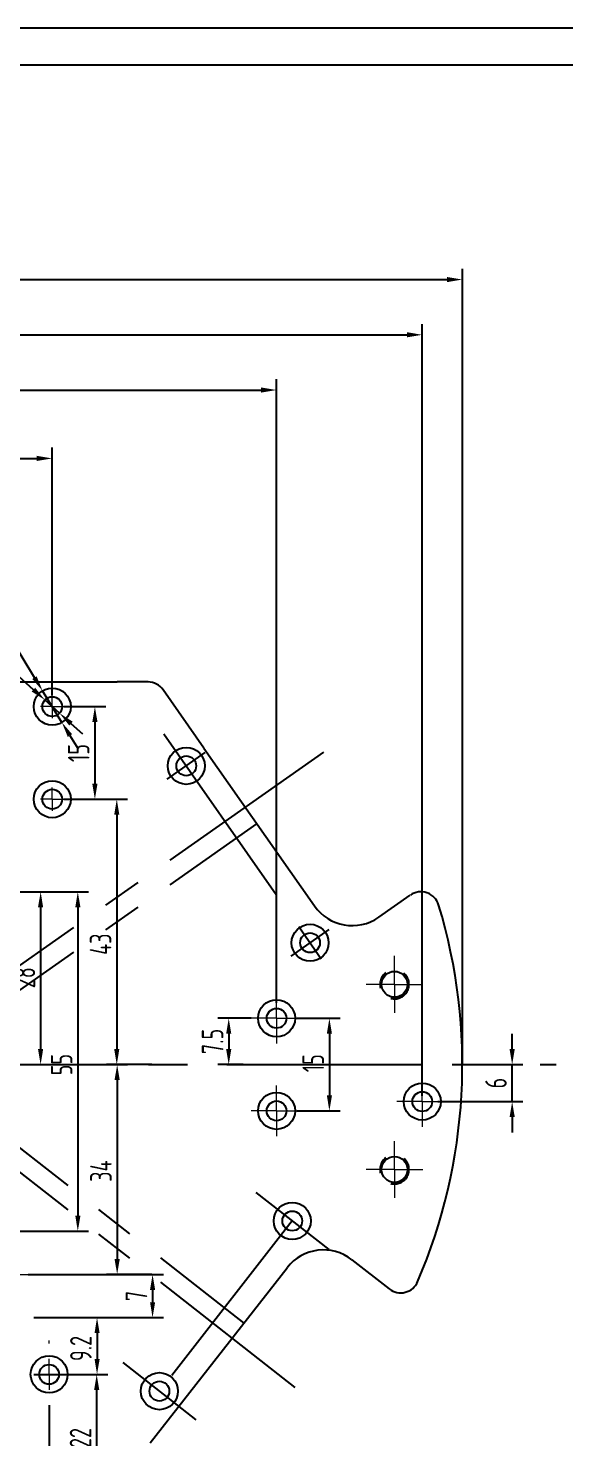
# Model space of a CAD drawing. Header units: millimetres. Extents: x 2655 to 4125, y 1630 to 1991.
# Drawn here: x 3777.1 to 3864.1, y 1762.4 to 1990.9 of the extents above; entities that cross this region are included whole.
import ezdxf

# ---------------------------------------------------------------- set-up
doc = ezdxf.new("R2010")
doc.units = ezdxf.units.MM
doc.linetypes.add('CENTER', pattern=[50.8, 31.75, -6.35, 6.35, -6.35])
doc.linetypes.add('HIDDEN', pattern=[9.525, 6.35, -3.175])
for name, color, linetype in [('3中心线层', 1, 'CENTER'), ('41', 3, 'Continuous'), ('7标注层', 4, 'Continuous'), ('图框_外框线', 7, 'Continuous')]:
    doc.layers.add(name, color=color, linetype=linetype)
doc.styles.add('PC_TEXTSTYLE', font='gbenor.shx', dxfattribs={"width": 0.8, "bigfont": 'gbcbig.shx'})
doc.dimstyles.new('GB-35', dxfattribs={"dimtxt": 3.5, "dimasz": 2.5, "dimexe": 1.75, "dimexo": 0, "dimgap": 0.875, "dimtad": 1, "dimdsep": 46, "dimtxsty": 'PC_TEXTSTYLE', "dimcen": -3.5, "dimadec": 0, "dimazin": 0, "dimtfac": 0.7, "dimtmove": 0, "dimatfit": 3, "dimfxl": 1, "dimtzin": 0, "dimarcsym": 0})

# ---------------------------------------------------------------- blocks, each defined once
blk = doc.blocks.new('SW_CENTERMARKSYMBOL_50')
at = {"color": 0, "linetype": 'Continuous', "lineweight": 0}
for p, q in [((-1.25, 0), (-1.875, 0)), ((0, 0), (-1.25, 0)), ((0, 1.25), (0, 1.875)), ((0, 0), (0, 1.25)), ((0, 0), (0, -1.25)), ((0, 0), (1.25, 0)), ((1.25, 0), (1.875, 0)), ((0, -1.25), (0, -1.875))]:
    blk.add_line(p, q, dxfattribs=at)
blk = doc.blocks.new('SW_CENTERMARKSYMBOL_51')
at = {"color": 0, "linetype": 'Continuous', "lineweight": 0}
for p, q in [((-1.25, 0), (-1.875, 0)), ((0, 0), (-1.25, 0)), ((0, 1.25), (0, 1.875)), ((0, 0), (0, 1.25)), ((0, 0), (0, -1.25)), ((0, 0), (1.25, 0)), ((1.25, 0), (1.875, 0)), ((0, -1.25), (0, -1.875))]:
    blk.add_line(p, q, dxfattribs=at)
blk = doc.blocks.new('SW_CENTERMARKSYMBOL_54')
at = {"color": 0, "linetype": 'Continuous', "lineweight": 0}
for p, q in [((0, 5), (0, 14.5)), ((0, 0), (0, 2.5)), ((-5, 0), (-14.5, 0)), ((0, 0), (-2.5, 0)), ((0, 0), (0, -2.5)), ((0, 0), (2.5, 0)), ((5, 0), (14.5, 0)), ((0, -5), (0, -14.5))]:
    blk.add_line(p, q, dxfattribs=at)
blk = doc.blocks.new('SW_CENTERMARKSYMBOL_58')
at = {"color": 0, "linetype": 'Continuous', "lineweight": 0}
for p, q in [((0, 2.5), (0, 4.1)), ((0, 0), (0, 2.5)), ((-2.5, 0), (-4.1, 0)), ((0, 0), (-2.5, 0)), ((0, 0), (0, -2.5)), ((0, 0), (2.5, 0)), ((2.5, 0), (4.1, 0)), ((0, -2.5), (0, -4.1))]:
    blk.add_line(p, q, dxfattribs=at)
blk = doc.blocks.new('SW_CENTERMARKSYMBOL_62')
at = {"color": 0, "linetype": 'Continuous', "lineweight": 0}
for p, q in [((0, 2.5), (0, 4.1)), ((0, 0), (0, 2.5)), ((-2.5, 0), (-4.1, 0)), ((0, 0), (-2.5, 0)), ((0, 0), (0, -2.5)), ((0, 0), (2.5, 0)), ((2.5, 0), (4.1, 0)), ((0, -2.5), (0, -4.1))]:
    blk.add_line(p, q, dxfattribs=at)
blk = doc.blocks.new('SW_CENTERMARKSYMBOL_64')
at = {"color": 0, "linetype": 'Continuous', "lineweight": 0}
for p, q in [((0, 2.5), (0, 4.1)), ((0, 0), (0, 2.5)), ((-2.5, 0), (-4.1, 0)), ((0, 0), (-2.5, 0)), ((0, 0), (0, -2.5)), ((0, 0), (2.5, 0)), ((2.5, 0), (4.1, 0)), ((0, -2.5), (0, -4.1))]:
    blk.add_line(p, q, dxfattribs=at)
blk = doc.blocks.new('SW_CENTERMARKSYMBOL_65')
at = {"color": 0, "linetype": 'Continuous', "lineweight": 0}
for p, q in [((0, 2.5), (0, 4.1)), ((0, 0), (0, 2.5)), ((-2.5, 0), (-4.1, 0)), ((0, 0), (-2.5, 0)), ((0, 0), (0, -2.5)), ((0, 0), (2.5, 0)), ((2.5, 0), (4.1, 0)), ((0, -2.5), (0, -4.1))]:
    blk.add_line(p, q, dxfattribs=at)
blk = doc.blocks.new('SW_CENTERMARKSYMBOL_71')
at = {"color": 0, "linetype": 'Continuous', "lineweight": 0}
for p, q in [((0, 5), (0, 5.5)), ((0, 0), (0, 2.5)), ((-5, 0), (-5.5, 0)), ((0, 0), (-2.5, 0)), ((0, 0), (0, -2.5)), ((0, 0), (2.5, 0)), ((5, 0), (5.5, 0)), ((0, -5), (0, -5.5))]:
    blk.add_line(p, q, dxfattribs=at)
blk = doc.blocks.new('SW_CENTERMARKSYMBOL_74')
at = {"color": 0, "linetype": 'Continuous', "lineweight": 0}
for p, q in [((0, 2.5), (0, 4.6)), ((0, 0), (0, 2.5)), ((-2.5, 0), (-4.6, 0)), ((0, 0), (-2.5, 0)), ((0, 0), (0, -2.5)), ((0, 0), (2.5, 0)), ((2.5, 0), (4.6, 0)), ((0, -2.5), (0, -4.6))]:
    blk.add_line(p, q, dxfattribs=at)
blk = doc.blocks.new('SW_CENTERMARKSYMBOL_75')
at = {"color": 0, "linetype": 'Continuous', "lineweight": 0}
for p, q in [((0, 2.5), (0, 4.6)), ((0, 0), (0, 2.5)), ((-2.5, 0), (-4.6, 0)), ((0, 0), (-2.5, 0)), ((0, 0), (0, -2.5)), ((0, 0), (2.5, 0)), ((2.5, 0), (4.6, 0)), ((0, -2.5), (0, -4.6))]:
    blk.add_line(p, q, dxfattribs=at)
blk = doc.blocks.new('*D306')
at = {"layer": '7标注层', "color": 0, "lineweight": -2, "transparency": 16777216}
for p, q in [((3669.45, 1822.92), (3669.45, 1951.87)), ((3847.45, 1822.92), (3847.45, 1951.87)), ((3671.95, 1950.12), (3844.95, 1950.12))]:
    blk.add_line(p, q, dxfattribs=at)
at = {"layer": '7标注层', "color": 0, "transparency": 16777216}
for points in [[(3671.95, 1950.54), (3671.95, 1949.7), (3669.45, 1950.12)], [(3844.95, 1950.54), (3844.95, 1949.7), (3847.45, 1950.12)]]:
    blk.add_solid(points, dxfattribs=at)
at = {"layer": 'Defpoints', "color": 0, "transparency": 16777216}
for p in [(3847.45, 1950.12), (3669.45, 1822.92), (3847.45, 1822.92)]:
    blk.add_point(p, dxfattribs=at)
at = {"layer": '7标注层', "color": 0, "lineweight": 25, "transparency": 16777216, "insert": (3758.45, 1953.34), "char_height": 3.5, "attachment_point": 5, "style": 'PC_TEXTSTYLE'}
blk.add_mtext('{%%c178}{}{\\H0.7143x;\\S 0^ -0.1;}', dxfattribs=at)
blk = doc.blocks.new('*D307')
at = {"layer": '7标注层', "color": 0, "lineweight": -2, "transparency": 16777216}
for p, q in [((3675.95, 1817.84), (3675.95, 1942.92)), ((3840.95, 1817.84), (3840.95, 1942.92)), ((3678.45, 1941.17), (3838.45, 1941.17))]:
    blk.add_line(p, q, dxfattribs=at)
at = {"layer": '7标注层', "color": 0, "transparency": 16777216}
for points in [[(3678.45, 1941.59), (3678.45, 1940.76), (3675.95, 1941.17)], [(3838.45, 1941.59), (3838.45, 1940.76), (3840.95, 1941.17)]]:
    blk.add_solid(points, dxfattribs=at)
at = {"layer": 'Defpoints', "color": 0, "transparency": 16777216}
for p in [(3840.95, 1941.17), (3675.95, 1817.84), (3840.95, 1817.84)]:
    blk.add_point(p, dxfattribs=at)
at = {"layer": '7标注层', "color": 0, "lineweight": 25, "transparency": 16777216, "insert": (3759, 1943.8), "char_height": 3.5, "attachment_point": 5, "style": 'PC_TEXTSTYLE'}
blk.add_mtext('165', dxfattribs=at)
blk = doc.blocks.new('*D340')
at = {"layer": '7标注层', "color": 0, "lineweight": -2, "transparency": 16777216}
for p, q in [((3699.58, 1835.42), (3699.58, 1933.97)), ((3817.33, 1832.92), (3817.33, 1933.97)), ((3702.08, 1932.22), (3814.83, 1932.22))]:
    blk.add_line(p, q, dxfattribs=at)
at = {"layer": '7标注层', "color": 0, "transparency": 16777216}
for points in [[(3702.08, 1932.64), (3702.08, 1931.81), (3699.58, 1932.22)], [(3814.83, 1932.64), (3814.83, 1931.81), (3817.33, 1932.22)]]:
    blk.add_solid(points, dxfattribs=at)
at = {"layer": 'Defpoints', "color": 0, "transparency": 16777216}
for p in [(3817.33, 1932.22), (3699.58, 1835.42), (3817.33, 1832.92)]:
    blk.add_point(p, dxfattribs=at)
at = {"layer": '7标注层', "color": 0, "lineweight": 25, "transparency": 16777216, "insert": (3758.45, 1935.44), "char_height": 3.5, "attachment_point": 5, "style": 'PC_TEXTSTYLE'}
blk.add_mtext('{117.8}{}{\\H0.7143x;\\S 0^ -0.1;}', dxfattribs=at)
blk = doc.blocks.new('*D341')
at = {"layer": '7标注层', "color": 0, "lineweight": -2, "transparency": 16777216}
for p, q in [((3735.95, 1895.42), (3735.95, 1922.89)), ((3738.45, 1921.14), (3778.45, 1921.14)), ((3780.95, 1882.8), (3780.95, 1922.89))]:
    blk.add_line(p, q, dxfattribs=at)
at = {"layer": '7标注层', "color": 0, "transparency": 16777216}
for points in [[(3738.45, 1921.56), (3738.45, 1920.73), (3735.95, 1921.14)], [(3778.45, 1921.56), (3778.45, 1920.73), (3780.95, 1921.14)]]:
    blk.add_solid(points, dxfattribs=at)
at = {"layer": 'Defpoints', "color": 0, "transparency": 16777216}
for p in [(3780.95, 1921.14), (3735.95, 1895.42), (3780.95, 1882.8)]:
    blk.add_point(p, dxfattribs=at)
at = {"layer": '7标注层', "color": 0, "lineweight": 25, "transparency": 16777216, "insert": (3758.21, 1923.77), "char_height": 3.5, "attachment_point": 5, "style": 'PC_TEXTSTYLE'}
blk.add_mtext('45', dxfattribs=at)
blk = doc.blocks.new('*D342')
at = {"layer": '7标注层', "color": 0, "lineweight": -2, "transparency": 16777216}
for p, q in [((3782.83, 1880.92), (3789.62, 1880.92)), ((3787.87, 1878.42), (3787.87, 1868.42)), ((3782.83, 1865.92), (3789.62, 1865.92))]:
    blk.add_line(p, q, dxfattribs=at)
at = {"layer": '7标注层', "color": 0, "transparency": 16777216}
for points in [[(3787.45, 1878.42), (3788.29, 1878.42), (3787.87, 1880.92)], [(3787.45, 1868.42), (3788.29, 1868.42), (3787.87, 1865.92)]]:
    blk.add_solid(points, dxfattribs=at)
at = {"layer": 'Defpoints', "color": 0, "transparency": 16777216}
for p in [(3782.83, 1880.92), (3782.83, 1865.92), (3787.87, 1865.92)]:
    blk.add_point(p, dxfattribs=at)
at = {"layer": '7标注层', "color": 0, "lineweight": 25, "transparency": 16777216, "insert": (3785.24, 1873.4), "char_height": 3.5, "attachment_point": 5, "rotation": 90, "style": 'PC_TEXTSTYLE'}
blk.add_mtext('15', dxfattribs=at)
blk = doc.blocks.new('*D344')
at = {"layer": '7标注层', "color": 0, "lineweight": -2, "transparency": 16777216}
for p, q in [((3820.63, 1830.42), (3827.64, 1830.42)), ((3825.89, 1827.92), (3825.89, 1817.92)), ((3820.63, 1815.42), (3827.64, 1815.42))]:
    blk.add_line(p, q, dxfattribs=at)
at = {"layer": '7标注层', "color": 0, "transparency": 16777216}
for points in [[(3825.48, 1827.92), (3826.31, 1827.92), (3825.89, 1830.42)], [(3825.48, 1817.92), (3826.31, 1817.92), (3825.89, 1815.42)]]:
    blk.add_solid(points, dxfattribs=at)
at = {"layer": 'Defpoints', "color": 0, "transparency": 16777216}
for p in [(3820.63, 1830.42), (3820.63, 1815.42), (3825.89, 1815.42)]:
    blk.add_point(p, dxfattribs=at)
at = {"layer": '7标注层', "color": 0, "lineweight": 25, "transparency": 16777216, "insert": (3823.27, 1823.15), "char_height": 3.5, "attachment_point": 5, "rotation": 90, "style": 'PC_TEXTSTYLE'}
blk.add_mtext('15', dxfattribs=at)
blk = doc.blocks.new('*D345')
at = {"layer": '7标注层', "color": 0, "lineweight": -2, "transparency": 16777216}
for p, q in [((3855.53, 1825.42), (3855.53, 1827.92)), ((3845.8, 1822.92), (3857.28, 1822.92)), ((3855.53, 1816.92), (3855.53, 1822.92)), ((3843.45, 1816.92), (3857.28, 1816.92)), ((3855.53, 1814.42), (3855.53, 1811.92))]:
    blk.add_line(p, q, dxfattribs=at)
at = {"layer": '7标注层', "color": 0, "transparency": 16777216}
for points in [[(3855.11, 1825.42), (3855.95, 1825.42), (3855.53, 1822.92)], [(3855.11, 1814.42), (3855.95, 1814.42), (3855.53, 1816.92)]]:
    blk.add_solid(points, dxfattribs=at)
at = {"layer": 'Defpoints', "color": 0, "transparency": 16777216}
for p in [(3845.8, 1822.92), (3855.53, 1822.92), (3843.45, 1816.92)]:
    blk.add_point(p, dxfattribs=at)
at = {"layer": '7标注层', "color": 0, "lineweight": 25, "transparency": 16777216, "insert": (3852.9, 1819.92), "char_height": 3.5, "attachment_point": 5, "rotation": 90, "style": 'PC_TEXTSTYLE'}
blk.add_mtext('6', dxfattribs=at)
blk = doc.blocks.new('*D308')
at = {"layer": '7标注层', "color": 0, "lineweight": -2, "transparency": 16777216}
for p, q in [((3789.15, 1865.92), (3793.17, 1865.92)), ((3791.42, 1863.42), (3791.42, 1825.42)), ((3789.15, 1822.92), (3793.17, 1822.92))]:
    blk.add_line(p, q, dxfattribs=at)
at = {"layer": '7标注层', "color": 0, "transparency": 16777216}
for points in [[(3791, 1863.42), (3791.83, 1863.42), (3791.42, 1865.92)], [(3791, 1825.42), (3791.83, 1825.42), (3791.42, 1822.92)]]:
    blk.add_solid(points, dxfattribs=at)
at = {"layer": 'Defpoints', "color": 0, "transparency": 16777216}
for p in [(3789.15, 1865.92), (3789.15, 1822.92), (3791.42, 1822.92)]:
    blk.add_point(p, dxfattribs=at)
at = {"layer": '7标注层', "color": 0, "lineweight": 25, "transparency": 16777216, "insert": (3788.79, 1842.43), "char_height": 3.5, "attachment_point": 5, "rotation": 90, "style": 'PC_TEXTSTYLE'}
blk.add_mtext('43', dxfattribs=at)
blk = doc.blocks.new('*D346')
at = {"layer": '7标注层', "color": 0, "lineweight": -2, "transparency": 16777216}
for p, q in [((3770.55, 1850.92), (3780.82, 1850.92)), ((3779.07, 1848.42), (3779.07, 1825.42)), ((3770.45, 1822.92), (3780.82, 1822.92))]:
    blk.add_line(p, q, dxfattribs=at)
at = {"layer": '7标注层', "color": 0, "transparency": 16777216}
for points in [[(3778.65, 1848.42), (3779.48, 1848.42), (3779.07, 1850.92)], [(3778.65, 1825.42), (3779.48, 1825.42), (3779.07, 1822.92)]]:
    blk.add_solid(points, dxfattribs=at)
at = {"layer": 'Defpoints', "color": 0, "transparency": 16777216}
for p in [(3770.55, 1850.92), (3770.45, 1822.92), (3779.07, 1822.92)]:
    blk.add_point(p, dxfattribs=at)
at = {"layer": '7标注层', "color": 0, "lineweight": 25, "transparency": 16777216, "insert": (3776.44, 1836.99), "char_height": 3.5, "attachment_point": 5, "rotation": 90, "style": 'PC_TEXTSTYLE'}
blk.add_mtext('28', dxfattribs=at)
blk = doc.blocks.new('*D347')
at = {"layer": '7标注层', "color": 0, "lineweight": -2, "transparency": 16777216}
for p, q in [((3762.35, 1850.92), (3786.85, 1850.92)), ((3785.1, 1848.42), (3785.1, 1798.42)), ((3762.35, 1795.92), (3786.85, 1795.92))]:
    blk.add_line(p, q, dxfattribs=at)
at = {"layer": '7标注层', "color": 0, "transparency": 16777216}
for points in [[(3784.69, 1848.42), (3785.52, 1848.42), (3785.1, 1850.92)], [(3784.69, 1798.42), (3785.52, 1798.42), (3785.1, 1795.92)]]:
    blk.add_solid(points, dxfattribs=at)
at = {"layer": 'Defpoints', "color": 0, "transparency": 16777216}
for p in [(3762.35, 1850.92), (3762.35, 1795.92), (3785.1, 1795.92)]:
    blk.add_point(p, dxfattribs=at)
at = {"layer": '7标注层', "color": 0, "lineweight": 25, "transparency": 16777216, "insert": (3782.48, 1822.92), "char_height": 3.5, "attachment_point": 5, "rotation": 90, "style": 'PC_TEXTSTYLE'}
blk.add_mtext('55', dxfattribs=at)
blk = doc.blocks.new('*D313')
at = {"layer": '7标注层', "color": 0, "lineweight": -2, "transparency": 16777216}
for p, q in [((3813.23, 1830.42), (3807.82, 1830.42)), ((3809.57, 1827.92), (3809.57, 1825.42)), ((3811.9, 1822.92), (3807.82, 1822.92))]:
    blk.add_line(p, q, dxfattribs=at)
at = {"layer": '7标注层', "color": 0, "transparency": 16777216}
for points in [[(3809.15, 1827.92), (3809.99, 1827.92), (3809.57, 1830.42)], [(3809.15, 1825.42), (3809.99, 1825.42), (3809.57, 1822.92)]]:
    blk.add_solid(points, dxfattribs=at)
at = {"layer": 'Defpoints', "color": 0, "transparency": 16777216}
for p in [(3813.23, 1830.42), (3809.57, 1822.92), (3811.9, 1822.92)]:
    blk.add_point(p, dxfattribs=at)
at = {"layer": '7标注层', "color": 0, "lineweight": 25, "transparency": 16777216, "insert": (3806.95, 1826.67), "char_height": 3.5, "attachment_point": 5, "rotation": 90, "style": 'PC_TEXTSTYLE'}
blk.add_mtext('7.5', dxfattribs=at)
blk = doc.blocks.new('*D314')
at = {"layer": '7标注层', "color": 0, "lineweight": -2, "transparency": 16777216}
for p, q in [((3747.47, 1894.97), (3765.42, 1894.97)), ((3765.42, 1894.97), (3777.91, 1883.67)), ((3782.14, 1879.85), (3779.76, 1882)), ((3783.99, 1878.17), (3785.85, 1876.5))]:
    blk.add_line(p, q, dxfattribs=at)
at = {"layer": '7标注层', "color": 0, "transparency": 16777216}
for points in [[(3778.19, 1883.98), (3777.63, 1883.36), (3779.76, 1882)], [(3784.27, 1878.48), (3783.71, 1877.86), (3782.14, 1879.85)]]:
    blk.add_solid(points, dxfattribs=at)
at = {"layer": 'Defpoints', "color": 0, "transparency": 16777216}
for p in [(3779.76, 1882), (3782.14, 1879.85)]:
    blk.add_point(p, dxfattribs=at)
at = {"layer": '7标注层', "color": 0, "lineweight": 25, "transparency": 16777216, "insert": (3754.82, 1897.71), "char_height": 3.5, "attachment_point": 5, "style": 'PC_TEXTSTYLE'}
blk.add_mtext('{30-∅3.2通孔}{}{}', dxfattribs=at)
blk = doc.blocks.new('*D315')
at = {"layer": '7标注层', "color": 0, "lineweight": -2, "transparency": 16777216}
for p, q in [((3749.87, 1901.43), (3768.39, 1901.43)), ((3768.39, 1901.43), (3778.08, 1885.61)), ((3782.52, 1878.36), (3779.38, 1883.48)), ((3783.82, 1876.23), (3785.13, 1874.1))]:
    blk.add_line(p, q, dxfattribs=at)
at = {"layer": '7标注层', "color": 0, "transparency": 16777216}
for points in [[(3778.43, 1885.83), (3777.72, 1885.4), (3779.38, 1883.48)], [(3784.18, 1876.45), (3783.47, 1876.02), (3782.52, 1878.36)]]:
    blk.add_solid(points, dxfattribs=at)
at = {"layer": 'Defpoints', "color": 0, "transparency": 16777216}
for p in [(3779.38, 1883.48), (3782.52, 1878.36)]:
    blk.add_point(p, dxfattribs=at)
at = {"layer": '7标注层', "color": 0, "lineweight": 25, "transparency": 16777216, "insert": (3757.12, 1904.78), "char_height": 3.5, "attachment_point": 5, "style": 'PC_TEXTSTYLE'}
blk.add_mtext('{沉孔∅6深3}{}{\\H0.7143x;\\S+0.1^  0;}', dxfattribs=at)
blk = doc.blocks.new('*D317')
at = {"layer": '7标注层', "color": 0, "lineweight": -2, "transparency": 16777216}
for p, q in [((3777.05, 1788.92), (3798.97, 1788.92)), ((3797.22, 1786.42), (3797.22, 1784.42)), ((3787.45, 1781.92), (3798.97, 1781.92))]:
    blk.add_line(p, q, dxfattribs=at)
at = {"layer": '7标注层', "color": 0, "transparency": 16777216}
for points in [[(3796.81, 1786.42), (3797.64, 1786.42), (3797.22, 1788.92)], [(3796.81, 1784.42), (3797.64, 1784.42), (3797.22, 1781.92)]]:
    blk.add_solid(points, dxfattribs=at)
at = {"layer": 'Defpoints', "color": 0, "transparency": 16777216}
for p in [(3777.05, 1788.92), (3787.45, 1781.92), (3797.22, 1781.92)]:
    blk.add_point(p, dxfattribs=at)
at = {"layer": '7标注层', "color": 0, "lineweight": 25, "transparency": 16777216, "insert": (3794.6, 1785.42), "char_height": 3.5, "attachment_point": 5, "rotation": 90, "style": 'PC_TEXTSTYLE'}
blk.add_mtext('7', dxfattribs=at)
blk = doc.blocks.new('*D318')
at = {"layer": '7标注层', "color": 0, "lineweight": -2, "transparency": 16777216}
for p, q in [((3777.95, 1781.92), (3789.97, 1781.92)), ((3788.22, 1779.42), (3788.22, 1775.22)), ((3777.95, 1772.72), (3789.97, 1772.72))]:
    blk.add_line(p, q, dxfattribs=at)
at = {"layer": '7标注层', "color": 0, "transparency": 16777216}
for points in [[(3787.81, 1779.42), (3788.64, 1779.42), (3788.22, 1781.92)], [(3787.81, 1775.22), (3788.64, 1775.22), (3788.22, 1772.72)]]:
    blk.add_solid(points, dxfattribs=at)
at = {"layer": 'Defpoints', "color": 0, "transparency": 16777216}
for p in [(3777.95, 1781.92), (3777.95, 1772.72), (3788.22, 1772.72)]:
    blk.add_point(p, dxfattribs=at)
at = {"layer": '7标注层', "color": 0, "lineweight": 25, "transparency": 16777216, "insert": (3785.6, 1776.92), "char_height": 3.5, "attachment_point": 5, "rotation": 90, "style": 'PC_TEXTSTYLE'}
blk.add_mtext('9.2', dxfattribs=at)
blk = doc.blocks.new('*D319')
at = {"layer": '7标注层', "color": 0, "lineweight": -2, "transparency": 16777216}
for p, q in [((3785.7, 1772.72), (3789.91, 1772.72)), ((3788.16, 1753.22), (3788.16, 1770.22)), ((3785.7, 1750.72), (3789.91, 1750.72))]:
    blk.add_line(p, q, dxfattribs=at)
at = {"layer": '7标注层', "color": 0, "transparency": 16777216}
for points in [[(3787.75, 1770.22), (3788.58, 1770.22), (3788.16, 1772.72)], [(3787.75, 1753.22), (3788.58, 1753.22), (3788.16, 1750.72)]]:
    blk.add_solid(points, dxfattribs=at)
at = {"layer": 'Defpoints', "color": 0, "transparency": 16777216}
for p in [(3785.7, 1772.72), (3788.16, 1772.72), (3785.7, 1750.72)]:
    blk.add_point(p, dxfattribs=at)
at = {"layer": '7标注层', "color": 0, "lineweight": 25, "transparency": 16777216, "insert": (3785.54, 1762.41), "char_height": 3.5, "attachment_point": 5, "rotation": 90, "style": 'PC_TEXTSTYLE'}
blk.add_mtext('22', dxfattribs=at)
blk = doc.blocks.new('*D296')
at = {"layer": '7标注层', "color": 0, "lineweight": -2, "transparency": 16777216}
for p, q in [((3797.11, 1822.92), (3789.73, 1822.92)), ((3791.48, 1820.42), (3791.48, 1791.42)), ((3797.11, 1788.92), (3789.73, 1788.92))]:
    blk.add_line(p, q, dxfattribs=at)
at = {"layer": '7标注层', "color": 0, "transparency": 16777216}
for points in [[(3791.06, 1820.42), (3791.9, 1820.42), (3791.48, 1822.92)], [(3791.06, 1791.42), (3791.9, 1791.42), (3791.48, 1788.92)]]:
    blk.add_solid(points, dxfattribs=at)
at = {"layer": 'Defpoints', "color": 0, "transparency": 16777216}
for p in [(3797.11, 1822.92), (3791.48, 1788.92), (3797.11, 1788.92)]:
    blk.add_point(p, dxfattribs=at)
at = {"layer": '7标注层', "color": 0, "lineweight": 25, "transparency": 16777216, "insert": (3788.85, 1805.66), "char_height": 3.5, "attachment_point": 5, "rotation": 90, "style": 'PC_TEXTSTYLE'}
blk.add_mtext('34', dxfattribs=at)

msp = doc.modelspace()

# ---------------------------------------------------------------- linework, layer by layer
at = {"color": 7, "linetype": 'Continuous', "lineweight": 25}
for p, q in [((3725.399, 1884.923), (3791.501, 1884.923)), ((3805.55, 1874.212), (3823.458, 1848.637)), ((3833.903, 1846.795), (3839.017, 1850.375)), ((3829.549, 1791.293), (3835.6, 1786.565)), ((3796.858, 1761.632), (3819.021, 1790))]:
    msp.add_line(p, q, dxfattribs=at)
for centre, radius in [((3780.95, 1880.923), 3), ((3780.95, 1880.923), 1.6), ((3802.687, 1871.326), 3), ((3802.687, 1871.326), 1.6), ((3780.95, 1865.923), 3), ((3780.95, 1865.923), 1.6), ((3822.762, 1842.656), 3), ((3822.762, 1842.656), 1.6), ((3836.45, 1835.923), 2.1), ((3817.325, 1830.423), 3), ((3817.325, 1830.423), 1.6), ((3817.325, 1815.423), 3), ((3840.95, 1816.923), 3), ((3840.95, 1816.923), 1.6), ((3817.325, 1815.423), 1.6), ((3836.45, 1805.923), 2.1), ((3819.871, 1797.585), 3), ((3819.871, 1797.585), 1.6), ((3780.45, 1772.723), 3), ((3780.45, 1772.723), 1.6), ((3798.323, 1770.004), 3), ((3798.323, 1770.004), 1.6)]:
    msp.add_circle(centre, radius, dxfattribs=at)
for centre, radius, start, end in [((3840.738, 1847.918), 3, 16.89634, 125), ((3829.602, 1852.938), 7.5, 215, 305), ((3758.45, 1822.923), 89, 336.71706, 16.89634), ((3824.932, 1785.383), 7.5, 52, 142), ((3837.447, 1788.929), 3, 232, 336.71706)]:
    msp.add_arc(centre, radius, start, end, dxfattribs=at)
at = {"color": 7, "linetype": 'HIDDEN', "lineweight": 25}
for centre in [(3836.45, 1835.923), (3836.45, 1805.923)]:
    msp.add_arc(centre, 2.35, 255, 195, dxfattribs=at)
at = {"layer": '3中心线层', "color": 0, "linetype": 'Continuous'}
for p, q in [((3796.488, 1884.923), (3791.501, 1884.923)), ((3805.55, 1874.212), (3798.946, 1883.643))]:
    msp.add_line(p, q, dxfattribs=at)
at = {"layer": '3中心线层', "lineweight": 25}
for p, q in [((3799.069, 1876.493), (3826.708, 1837.02)), ((3758.45, 1826.923), (3824.995, 1873.518)), ((3758.45, 1822.923), (3814.153, 1861.926)), ((3758.45, 1822.923), (3862.683, 1822.923)), ((3758.45, 1822.883), (3812.016, 1781.033)), ((3758.45, 1818.923), (3820.311, 1770.592)), ((3813.948, 1802.213), (3825.795, 1792.957)), ((3819.871, 1797.585), (3798.323, 1770.004)), ((3792.4, 1774.632), (3804.247, 1765.376)), ((3780.45, 1767.723), (3780.45, 1756.223))]:
    msp.add_line(p, q, dxfattribs=at)
at = {"layer": '3中心线层', "color": 0, "linetype": 'Continuous'}
msp.add_arc((3796.488, 1881.923), 3, 35, 90, dxfattribs=at)
at = {"layer": '41', "color": 1, "linetype": 'CENTER', "lineweight": 25, "ltscale": 2.5}
for p, q in [((3799.593, 1869.193), (3805.75, 1873.504)), ((3819.684, 1840.5), (3825.841, 1844.812))]:
    msp.add_line(p, q, dxfattribs=at)
at = {"layer": '图框_外框线', "lineweight": 25}
for points in [[(3621.078, 1634.451), (4125.078, 1634.451), (4125.078, 1990.851), (3621.078, 1990.851)], [(3651.078, 1640.451), (4119.078, 1640.451), (4119.078, 1984.851), (3651.078, 1984.851)]]:
    msp.add_lwpolyline(points, close=True, dxfattribs=at)

# ---------------------------------------------------------------- block references
at = {"color": 1, "linetype": 'Continuous', "lineweight": 25}
for name, p in [('SW_CENTERMARKSYMBOL_62', (3840.95, 1816.923)), ('SW_CENTERMARKSYMBOL_65', (3817.325, 1815.423)), ('SW_CENTERMARKSYMBOL_74', (3836.45, 1805.923)), ('SW_CENTERMARKSYMBOL_54', (3772.95, 1781.923)), ('SW_CENTERMARKSYMBOL_58', (3772.95, 1788.923)), ('SW_CENTERMARKSYMBOL_71', (3780.45, 1772.723))]:
    msp.add_blockref(name, p, dxfattribs=at)
at = {"layer": '3中心线层', "color": 1, "linetype": 'Continuous', "lineweight": 25}
for name, p in [('SW_CENTERMARKSYMBOL_50', (3780.95, 1880.923)), ('SW_CENTERMARKSYMBOL_51', (3780.95, 1865.923)), ('SW_CENTERMARKSYMBOL_75', (3836.45, 1835.923)), ('SW_CENTERMARKSYMBOL_64', (3817.325, 1830.423))]:
    msp.add_blockref(name, p, dxfattribs=at)

# ---------------------------------------------------------------- dimensions: what is measured, and where the dimension line sits
at = {"layer": '7标注层', "color": 3, "lineweight": 25}
dim = msp.add_linear_dim(base=(3847.45, 1950.122), p1=(3669.45, 1822.923), p2=(3847.45, 1822.923), text='{%%c<>}{}{\\H0.7143x;\\S 0^ -0.1;}', dimstyle='GB-35', override={"dimgap": 0.875, "dimtad": 1, "dimjust": 0, "dimdec": 2, "dimlfac": 1, "dimse1": 0, "dimse2": 0, "dimsd1": 0, "dimsd2": 0}, dxfattribs=at)
dim.commit()
dim.dimension.update_dxf_attribs({"geometry": '*D306', "text_midpoint": (3758.45, 1953.342)})
for base, p1, p2, picture, middle in [((3840.95, 1941.173), (3675.95, 1817.844), (3840.95, 1817.844), '*D307', (3759.001, 1941.173)), ((3780.95, 1921.144), (3735.95, 1895.423), (3780.95, 1882.798), '*D341', (3758.212, 1921.144))]:
    dim = msp.add_linear_dim(base=base, p1=p1, p2=p2, dimstyle='GB-35', dxfattribs=at)
    dim.commit()
    dim.dimension.update_dxf_attribs({"geometry": picture, "text_midpoint": middle, "dimtype": 160})
dim = msp.add_linear_dim(base=(3817.325249958, 1932.223329545), p1=(3699.575249958, 1835.422732612), p2=(3817.325249958, 1832.922732612), text='{<>}{}{\\H0.7143x;\\S 0^ -0.1;}', dimstyle='GB-35', override={"dimgap": 0.875, "dimtad": 1, "dimjust": 0, "dimdec": 1, "dimlfac": 1, "dimse1": 0, "dimse2": 0, "dimsd1": 0, "dimsd2": 0}, dxfattribs=at)
dim.commit()
dim.dimension.update_dxf_attribs({"geometry": '*D340', "text_midpoint": (3758.450249958, 1932.223329545), "dimtype": 160})
for p1, p2, text, picture, middle in [((3782.517, 1878.365), (3779.383, 1883.481), '{沉孔<>深3}{}{\\H0.7143x;\\S+0.1^  0;}', '*D315', (3757.118, 1901.426)), ((3782.137, 1879.85), (3779.764, 1881.996), '{30-<>通孔}{}{}', '*D314', (3754.817, 1894.966))]:
    dim = msp.add_diameter_dim_2p(p1=p1, p2=p2, text=text, dimstyle='GB-35', override={"dimgap": 0.875, "dimtad": 1, "dimtih": 0, "dimtoh": 1, "dimdec": 2, "dimlfac": 1, "dimse1": 0, "dimse2": 0, "dimsd1": 0, "dimsd2": 0, "dimtix": 0, "dimtofl": 1, "dimatfit": 3}, dxfattribs=at)
    dim.commit()
    dim.dimension.update_dxf_attribs({"geometry": picture, "text_midpoint": middle, "dimtype": 163})
for base, p1, p2, picture, middle in [((3787.869, 1865.923), (3782.825, 1880.923), (3782.825, 1865.923), '*D342', (3787.869, 1873.405)), ((3791.418, 1822.923), (3789.15, 1865.923), (3789.15, 1822.923), '*D308', (3791.418, 1842.432)), ((3785.104, 1795.923), (3762.35, 1850.923), (3762.35, 1795.923), '*D347', (3785.104, 1822.923)), ((3779.068, 1822.923), (3770.55, 1850.923), (3770.45, 1822.923), '*D346', (3779.068, 1836.991)), ((3809.571, 1822.923), (3813.225, 1830.423), (3811.898, 1822.923), '*D313', (3809.571, 1826.673)), ((3825.894, 1815.423), (3820.625, 1830.423), (3820.625, 1815.423), '*D344', (3825.894, 1823.153)), ((3855.529, 1822.923), (3843.45, 1816.923), (3845.799, 1822.923), '*D345', (3855.529, 1819.923)), ((3791.48, 1788.923), (3797.109, 1822.923), (3797.109, 1788.923), '*D296', (3791.48, 1805.66)), ((3797.225, 1781.923), (3777.05, 1788.923), (3787.45, 1781.923), '*D317', (3797.225, 1785.423)), ((3788.225, 1772.723), (3777.95, 1781.923), (3777.95, 1772.723), '*D318', (3788.225, 1776.923)), ((3788.162, 1772.723), (3785.7, 1750.723), (3785.7, 1772.723), '*D319', (3788.162, 1762.408))]:
    dim = msp.add_linear_dim(base=base, p1=p1, p2=p2, angle=90, dimstyle='GB-35', dxfattribs=at)
    dim.commit()
    dim.dimension.update_dxf_attribs({"geometry": picture, "text_midpoint": middle, "dimtype": 160})

doc.saveas('drawing.dxf')
